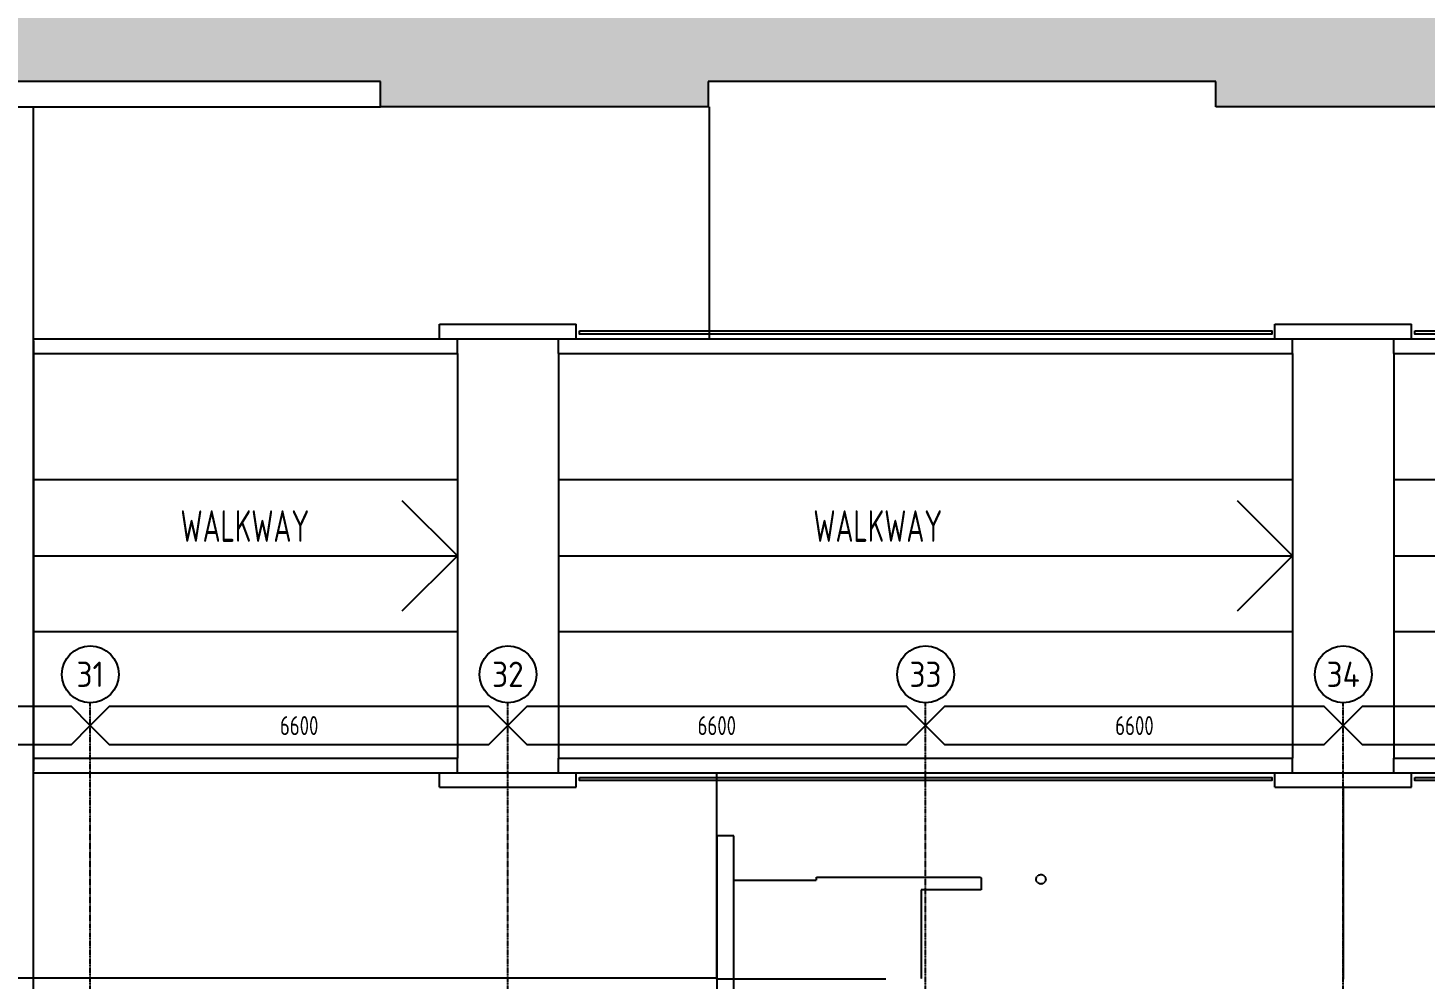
# Model space of a CAD drawing. Header units: millimetres. Extents: x -45258 to 103756, y -3540 to 105026.
# Drawn here: x 25188 to 47266, y 26925 to 41964 of the extents above; entities that cross this region are included whole.
import ezdxf
from ezdxf.enums import TextEntityAlignment as Align

# ---------------------------------------------------------------- set-up
doc = ezdxf.new("R2010")
doc.units = ezdxf.units.MM
doc.header["$LTSCALE"] = 0.4
for name, pattern in [('BLD-80-FL-2$0$CENTER', [50.8, 31.75, -6.35, 6.35, -6.35]), ('BLD-80-FL-2$0$DASHED2', [9.525, 6.35, -3.175]), ('BLD-80-FL-2$0$HIDDEN', [0.375, 0.25, -0.125])]:
    doc.linetypes.add(name, pattern=pattern)
for name, color, linetype in [('BLD-80-FL-2$0$FL-EXST-8CO', 8, 'Continuous'), ('BLD-80-FL-2$0$HY-FITT-8CO-EXST', 8, 'Continuous'), ('BLD-80-FL-2$0$SR-METL-8CO-EXST', 8, 'Continuous'), ('BLD-80-FL-2$0$ST-EXST-1CO', 1, 'Continuous'), ('BLD-80-FL-2$0$ST-EXST-7CO', 7, 'Continuous'), ('BLD-80-FL-2$0$ST-GRID-9CE', 9, 'BLD-80-FL-2$0$CENTER'), ('BLD-80-FL-2$0$TX-EXST-6CO', 6, 'Continuous'), ('BLD-80-FL-2$0$TX-GRID-2CO-100', 2, 'Continuous'), ('BLD-80-FL-2$0$TX-MISC-7CO-100', 7, 'Continuous'), ('BLD-80-FL-2$0$WA-MASN-6CO-EXST', 6, 'Continuous'), ('XREF', 8, 'Continuous')]:
    doc.layers.add(name, color=color, linetype=linetype)
doc.layers.add('BLD-80-FL-2$0$SI-BUIL-253CO', color=253, linetype='Continuous', lineweight=25)
doc.styles.add('BLD-80-FL-2$0$ISO3098B', font='isocp2.shx', dxfattribs={"width": 0.8})
doc.styles.add('BLD-80-FL-2$0$Isocp2', font='isocp2.shx')
doc.styles.add('BLD-80-FL-2$0$STANDARD', font='isocp2.shx', dxfattribs={"width": 0.8})
doc.dimstyles.new('BLD-80-FL-2$0$GRID-DIMS-100', dxfattribs={"dimtxt": 300, "dimasz": 100, "dimexe": 3, "dimexo": 1, "dimgap": 0.5, "dimtad": 0, "dimdec": 1, "dimdsep": 46, "dimtxsty": 'BLD-80-FL-2$0$STANDARD', "dimblk": 'BLD-80-FL-2$0$GRID-DIMS', "dimcen": 2.5, "dimdle": 3, "dimse1": 1, "dimse2": 1, "dimsd1": 1, "dimsd2": 1, "dimclrd": 255, "dimclre": 8, "dimclrt": 2, "dimadec": 0, "dimazin": 0, "dimtfac": 1, "dimtdec": 1, "dimtmove": 2, "dimatfit": 3, "dimldrblk": 'BLD-80-FL-2$0$_None', "dimfxl": 3, "dimtolj": 1, "dimtzin": 0, "dimarcsym": 0})

# ---------------------------------------------------------------- blocks, each defined once
blk = doc.blocks.new('*D48')
at = {"layer": 'Defpoints', "color": 0, "transparency": 16777216}
for p in [(46200, 31390), (52800, 31390), (52800, 31390)]:
    blk.add_point(p, dxfattribs=at)
at = {"layer": 'BLD-80-FL-2$0$TX-MISC-7CO-100', "color": 2, "transparency": 16777216, "insert": (49500, 31390), "char_height": 300, "attachment_point": 5, "style": 'BLD-80-FL-2$0$STANDARD'}
blk.add_mtext('\\A1;6600', dxfattribs=at)
blk = doc.blocks.new('BLD-80-FL-2$0$_None')
blk = doc.blocks.new('BLD-80-FL-2$0$GRID-DIMS')
for p in [(-3, 3), (-3, -3)]:
    blk.add_line(p, (0, 0))
blk = doc.blocks.new('*D49')
at = {"layer": 'Defpoints', "color": 0, "transparency": 16777216}
for p in [(39600, 31390), (46200, 31390), (46200, 31390)]:
    blk.add_point(p, dxfattribs=at)
at = {"layer": 'BLD-80-FL-2$0$TX-MISC-7CO-100', "color": 2, "transparency": 16777216, "insert": (42900, 31390), "char_height": 300, "attachment_point": 5, "style": 'BLD-80-FL-2$0$STANDARD'}
blk.add_mtext('\\A1;6600', dxfattribs=at)
blk = doc.blocks.new('*D50')
at = {"layer": 'Defpoints', "color": 0, "transparency": 16777216}
for p in [(33000, 31390), (39600, 31390), (39600, 31390)]:
    blk.add_point(p, dxfattribs=at)
at = {"layer": 'BLD-80-FL-2$0$TX-MISC-7CO-100', "color": 2, "transparency": 16777216, "insert": (36300, 31390), "char_height": 300, "attachment_point": 5, "style": 'BLD-80-FL-2$0$STANDARD'}
blk.add_mtext('\\A1;6600', dxfattribs=at)
blk = doc.blocks.new('*D51')
at = {"layer": 'Defpoints', "color": 0, "transparency": 16777216}
for p in [(26400, 31390), (33000, 31390), (33000, 31390)]:
    blk.add_point(p, dxfattribs=at)
at = {"layer": 'BLD-80-FL-2$0$TX-MISC-7CO-100', "color": 2, "transparency": 16777216, "insert": (29700, 31390), "char_height": 300, "attachment_point": 5, "style": 'BLD-80-FL-2$0$STANDARD'}
blk.add_mtext('\\A1;6600', dxfattribs=at)
blk = doc.blocks.new('*D52')
at = {"layer": 'Defpoints', "color": 0, "transparency": 16777216}
for p in [(19800, 31390), (26400, 31390), (26400, 31390)]:
    blk.add_point(p, dxfattribs=at)
at = {"layer": 'BLD-80-FL-2$0$TX-MISC-7CO-100', "color": 2, "transparency": 16777216, "insert": (23100, 31390), "char_height": 300, "attachment_point": 5, "style": 'BLD-80-FL-2$0$STANDARD'}
blk.add_mtext('\\A1;6600', dxfattribs=at)
blk = doc.blocks.new('BLD-80-FL-2$0$GRID')
blk.add_circle((0, 0), 4.5)
at = {"style": 'BLD-80-FL-2$0$Isocp2'}
blk.add_attdef('AA', text='', height=4, dxfattribs=at).set_placement((0, 0.02), align=Align.MIDDLE)
blk = doc.blocks.new('BLD-80-FL-2', base_point=(226.58, 457.44))
at = {"layer": 'BLD-80-FL-2$0$SI-BUIL-253CO'}
blk.add_hatch(color=256, dxfattribs=at).paths.add_polyline_path([(23123.55, 77073.06), (9254.79, 85376.19), (10148.8, 87209.18), (10755.49, 86913.28), (10878.22, 87164.93), (-2603.68, 93740.5), (-2726.42, 93488.84), (-2052.33, 93160.06), (-2730.07, 91776.88), (-7161.66, 94797.4), (-6824.93, 95487.8), (-6797.96, 95474.65), (-6675.22, 95726.31), (-7834.67, 96291.81), (-7214.37, 97563.6), (-6311.15, 97123.07), (-6223.47, 97302.83), (-8569.27, 98446.95), (-8613.1, 98357.07), (-9777.04, 98924.76), (-9470.18, 99553.91), (-9721.84, 99676.66), (-10692.84, 97685.82), (-23365.84, 103866.85), (-23488.58, 103615.18), (-22881.9, 103319.28), (-23780, 101477.9), (-35572.35, 105483.84), (-37309.34, 101922.48), (-35260.09, 100922.99), (-36145.6, 99107.43), (-39561.02, 100773.24), (-39683.76, 100521.57), (-39166.96, 100269.51), (-39692.27, 99192.45), (-42785.82, 100186.01), (-43730.73, 97243.97), (-43979.29, 97365.2), (-45031.38, 95208.1), (-44472.19, 94935.36), (-44665.3, 94334.1), (-39438.83, 91784.98), (-40545.71, 89515.56), (-41085.27, 89778.71), (-41457.91, 89014.71), (-42521.99, 89533.69), (-42332.44, 89804.67), (-42455.36, 89890.65), (-43659.04, 88169.85), (-43618.07, 88141.19), (-44240.58, 87251.25), (-42831.95, 86265.92), (-42885.2, 86156.73), (-37053, 82077.14), (-37774.34, 80598.18), (-38268.67, 80839.28), (-38391.56, 80587.34), (4539.95, 59648.66), (4539.96, 53900.04), (-27575.04, 53900.02), (-27575.04, 47393.43), (-25375.03, 46575.19), (-25375.03, 43675.01), (-21378.8, 43675.01), (-21828.99, 41725), (-39800.05, 41725), (-39800.05, 41174.99), (-21681.52, 41175), (-21825.1, 40553.11), (-12060.03, 39650.94), (-12060.03, 41175.01), (-8185.03, 41175.02), (-8185.03, 41575.01), (-175.03, 41575.01), (-175.03, 41175), (6147.57, 41175), (6147.57, 40547.6), (13152.38, 40550.01), (13152.38, 41200.01), (13249.97, 41200.01), (13249.97, 41175), (14222.95, 41175), (14222.95, 41314.96), (16126.87, 41314.96), (16126.87, 41174.99), (22962.47, 41175), (22962.47, 41574.99), (30987.47, 41575), (30987.47, 41175), (36162.47, 41175), (36162.47, 41575), (44187.47, 41575), (44187.47, 41175.01), (49362.47, 41175), (49362.47, 41725.01), (57387.47, 41725.02), (57387.47, 41175.02), (62562.47, 41175.02), (62562.47, 41725), (70587.47, 41725), (70587.47, 41175), (74612.47, 41174.99), (83787.47, 41174.98), (83787.47, 41175.05), (87812.47, 41175.05), (87811.33, 41725), (90249.97, 41725.04), (90249.97, 41175.04), (103843.9, 41174.98), (103982.92, 41777.16), (99910.08, 43763.61), (99851.21, 43508.61), (98405.17, 44213.9), (98516.95, 44443.09), (58142.45, 64135), (56650.93, 60809.26), (51860.51, 61915.2), (51974.43, 65119.63), (51879.49, 65123.01), (51929.4, 66527.12, 0.41421356), (50893.27, 67639.64), (47865.09, 67747.29), (47908.63, 68972.07), (39909.85, 72878.16), (30173.51, 73224.29), (30276.54, 76122.46), (27118.53, 76234.73), (27015.5, 73336.56), (22078.62, 73512.06), (22026.82, 73515.57), (21399.01, 73537.22)])
at = {"layer": 'BLD-80-FL-2$0$FL-EXST-8CO'}
for p, q in [((25499.98, 23753.78), (25499.97, 41175)), ((36177.47, 41175), (36177.47, 37505)), ((25499.98, 37475), (25499.98, 30675)), ((32199.97, 37275.01), (32199.98, 30875.01)), ((32199.97, 37275), (32199.98, 30875)), ((33799.97, 37275.01), (33799.98, 30875.01)), ((33799.97, 37275), (33799.98, 30875)), ((45399.97, 37275.02), (45399.98, 30875.02)), ((45399.97, 37275), (45399.98, 30875)), ((46999.97, 37275.02), (46999.98, 30875.02)), ((46999.97, 37275), (46999.98, 30875)), ((32199.97, 35275), (25499.97, 35275)), ((45399.97, 35275), (33799.97, 35275)), ((58599.97, 35275), (46999.97, 35275)), ((31324.75, 34950.21), (32199.98, 34074.95)), ((44524.75, 34950.22), (45399.98, 34074.96)), ((25499.97, 34075), (32199.97, 34074.95)), ((32199.98, 34074.95), (31324.75, 33199.72)), ((33799.97, 34074.95), (45399.97, 34074.96)), ((45399.98, 34074.96), (44524.75, 33199.73)), ((46999.97, 34074.96), (58599.97, 34074.97)), ((32199.98, 32875), (25499.98, 32875)), ((45399.98, 32875), (33799.98, 32875)), ((58599.98, 32875), (46999.98, 32875))]:
    blk.add_line(p, q, dxfattribs=at)
for points in [[(25499.98, 27345), (25499.97, 41175)], [(38969.98, 27380.02), (36299.98, 27380.02), (36299.98, 30655)]]:
    blk.add_lwpolyline(points, dxfattribs=at)
at = {"layer": 'BLD-80-FL-2$0$FL-EXST-8CO', "linetype": 'BLD-80-FL-2$0$DASHED2'}
blk.add_circle((41422.03, 28960.6), 75, dxfattribs=at)
at = {"layer": 'BLD-80-FL-2$0$HY-FITT-8CO-EXST'}
blk.add_line((46199.98, 30435.01), (46199.98, 27380.03), dxfattribs=at)
at = {"layer": 'BLD-80-FL-2$0$SR-METL-8CO-EXST'}
for points in [[(34129.97, 37630), (45069.97, 37630.01), (45069.97, 37580.01), (34129.97, 37580)], [(47329.97, 37630), (58269.97, 37630.01), (58269.97, 37580.01), (47329.97, 37580)], [(34129.98, 30570), (45069.98, 30570.01), (45069.98, 30520.01), (34129.98, 30520)], [(47329.98, 30570), (58269.98, 30570.01), (58269.98, 30520.01), (47329.98, 30520)]]:
    blk.add_lwpolyline(points, close=True, dxfattribs=at)
at = {"layer": 'BLD-80-FL-2$0$ST-EXST-1CO', "linetype": 'Continuous'}
for p, q in [((30987.47, 41575), (22962.47, 41574.99)), ((30987.47, 41175), (30987.47, 41575)), ((44187.47, 41575), (36162.47, 41575)), ((36162.47, 41575), (36162.47, 41175)), ((44187.47, 41175.01), (44187.47, 41575)), ((36162.47, 41175), (30987.47, 41175)), ((49362.47, 41175), (44187.47, 41175.01))]:
    blk.add_line(p, q, dxfattribs=at)
at = {"layer": 'BLD-80-FL-2$0$ST-EXST-7CO', "linetype": 'BLD-80-FL-2$0$HIDDEN', "ltscale": 100}
for p, q in [((20599.99, 41175), (30987.47, 41175.01)), ((36569.98, 28945), (37874.98, 28945)), ((37874.98, 28945), (37875.86, 28995)), ((37875.86, 28995), (40474.99, 28993.84)), ((40474.99, 28993.84), (40477.43, 28795)), ((40477.43, 28795), (39529.97, 28795)), ((40474.98, 28795), (39529.97, 28795)), ((39529.97, 28795), (39529.98, 27385)), ((16599.98, 27400), (36299.98, 27400.02))]:
    blk.add_line(p, q, dxfattribs=at)
blk.add_lwpolyline([(36299.98, 25660), (36569.98, 25660), (36569.98, 29645), (36299.98, 29645)], close=True, dxfattribs=at)
at = {"layer": 'BLD-80-FL-2$0$ST-GRID-9CE'}
for p, q in [((26400, -2523.99), (26399.98, 31750)), ((33000, -2523.99), (32999.97, 31750)), ((39600, -2523.99), (39599.97, 31750)), ((46200, -2523.99), (46199.97, 31750))]:
    blk.add_line(p, q, dxfattribs=at)
at = {"layer": 'BLD-80-FL-2$0$TX-MISC-7CO-100'}
for p, q in [((26100, 31690.06), (20100, 31690.06)), ((26400, 31390.06), (26100, 31690.06)), ((26700, 31690.07), (26400, 31390.07)), ((32700, 31690.07), (26700, 31690.07)), ((33000, 31390.07), (32700, 31690.07)), ((33300, 31690.07), (33000, 31390.07)), ((39300, 31690.07), (33300, 31690.07)), ((39600, 31390.07), (39300, 31690.07)), ((39900, 31690.07), (39600, 31390.07)), ((45900, 31690.07), (39900, 31690.07)), ((46200, 31390.07), (45900, 31690.07)), ((46500, 31690.08), (46200, 31390.08)), ((52500, 31690.08), (46500, 31690.08)), ((26100, 31090.06), (26400, 31390.06)), ((26400, 31390.07), (26700, 31090.07)), ((32700, 31090.07), (33000, 31390.07)), ((33000, 31390.07), (33300, 31090.07)), ((39300, 31090.07), (39600, 31390.07)), ((39600, 31390.07), (39900, 31090.07)), ((45900, 31090.07), (46200, 31390.07)), ((46200, 31390.08), (46500, 31090.08)), ((20100, 31090.06), (26100, 31090.06)), ((26700, 31090.07), (32700, 31090.07)), ((33300, 31090.07), (39300, 31090.07)), ((39900, 31090.07), (45900, 31090.07)), ((46500, 31090.08), (52500, 31090.08))]:
    blk.add_line(p, q, dxfattribs=at)
at = {"layer": 'BLD-80-FL-2$0$WA-MASN-6CO-EXST'}
for p, q in [((31919.97, 37735.01), (34079.97, 37735)), ((31919.97, 37505.01), (31919.97, 37735.01)), ((34079.97, 37505), (34079.97, 37735)), ((45119.97, 37735), (47279.97, 37734.99)), ((45119.97, 37505), (45119.97, 37735)), ((47279.97, 37504.99), (47279.97, 37734.99)), ((25499.97, 37505), (32199.97, 37505.01)), ((25499.97, 37275), (25499.97, 37505)), ((31919.97, 37505.01), (34079.97, 37505)), ((32199.97, 37275.01), (32199.97, 37505.01)), ((33799.97, 37505), (45399.97, 37505)), ((33799.97, 37275), (33799.97, 37505)), ((45119.97, 37505), (47279.97, 37504.99)), ((45399.97, 37275), (45399.97, 37505)), ((46999.97, 37505), (58599.97, 37505)), ((46999.97, 37275), (46999.97, 37505)), ((25499.97, 37275), (32199.97, 37275.01)), ((33799.97, 37275), (45399.97, 37275)), ((46999.97, 37275), (58599.97, 37275)), ((25499.98, 30875), (32199.98, 30875.01)), ((25499.98, 30645), (25499.98, 30875)), ((32199.98, 30645.01), (32199.98, 30875.01)), ((33799.98, 30875), (45399.98, 30875)), ((33799.98, 30645), (33799.98, 30875)), ((45399.98, 30645), (45399.98, 30875)), ((46999.98, 30875), (58599.98, 30875)), ((46999.98, 30645), (46999.98, 30875)), ((25499.98, 30645), (32199.98, 30645.01)), ((31919.98, 30645.01), (34079.98, 30645)), ((31919.98, 30415.01), (31919.98, 30645.01)), ((33799.98, 30645), (45399.98, 30645)), ((34079.98, 30415), (34079.98, 30645)), ((45119.98, 30645.01), (47279.98, 30645)), ((45119.98, 30415.01), (45119.98, 30645.01)), ((46999.98, 30645), (58599.98, 30645)), ((47279.98, 30415), (47279.98, 30645)), ((31919.98, 30415.01), (34079.98, 30415)), ((45119.98, 30415.01), (47279.98, 30415))]:
    blk.add_line(p, q, dxfattribs=at)
at = {"layer": 'BLD-80-FL-2$0$TX-GRID-2CO-100'}
ref = blk.add_blockref('BLD-80-FL-2$0$GRID', (26400, 32200), dxfattribs=dict(at, xscale=100, yscale=100, zscale=100))
ref.add_attrib('AA', '31', dxfattribs={"layer": '0', "height": 400, "style": 'BLD-80-FL-2$0$Isocp2'}).set_placement((26398.31, 32201.93), align=Align.MIDDLE)
ref = blk.add_blockref('BLD-80-FL-2$0$GRID', (33000, 32200), dxfattribs=dict(at, xscale=100, yscale=100, zscale=100))
ref.add_attrib('AA', '32', dxfattribs={"layer": '0', "height": 400, "style": 'BLD-80-FL-2$0$Isocp2'}).set_placement((32998.31, 32201.93), align=Align.MIDDLE)
ref = blk.add_blockref('BLD-80-FL-2$0$GRID', (39600, 32200), dxfattribs=dict(at, xscale=100, yscale=100, zscale=100))
ref.add_attrib('AA', '33', dxfattribs={"layer": '0', "height": 400, "style": 'BLD-80-FL-2$0$Isocp2'}).set_placement((39598.31, 32201.93), align=Align.MIDDLE)
ref = blk.add_blockref('BLD-80-FL-2$0$GRID', (46200, 32200), dxfattribs=dict(at, xscale=100, yscale=100, zscale=100))
ref.add_attrib('AA', '34', dxfattribs={"layer": '0', "height": 400, "style": 'BLD-80-FL-2$0$Isocp2'}).set_placement((46198.31, 32201.93), align=Align.MIDDLE)
at = {"layer": 'BLD-80-FL-2$0$TX-EXST-6CO', "linetype": 'Continuous', "style": 'BLD-80-FL-2$0$ISO3098B', "width": 0.7}
for p in [(27824.55, 34545.18), (37826.29, 34545.19)]:
    blk.add_text('WALKWAY', height=500, rotation=0.00005, dxfattribs=at).set_placement(p, align=Align.MIDDLE_LEFT)
at = {"layer": 'BLD-80-FL-2$0$TX-MISC-7CO-100'}
for base, p1, p2, picture, middle in [((26400, 31390.06), (19800, 31390.06), (26400, 31390.06), '*D52', (23100, 31390.06)), ((33000, 31390.07), (26400, 31390.07), (33000, 31390.07), '*D51', (29700, 31390.07)), ((39600, 31390.07), (33000, 31390.07), (39600, 31390.07), '*D50', (36300, 31390.07)), ((46200, 31390.07), (39600, 31390.07), (46200, 31390.07), '*D49', (42900, 31390.07)), ((52800, 31390.08), (46200, 31390.08), (52800, 31390.08), '*D48', (49500, 31390.08))]:
    dim = blk.add_linear_dim(base=base, p1=p1, p2=p2, dimstyle='BLD-80-FL-2$0$GRID-DIMS-100', dxfattribs=at)
    dim.commit()
    dim.dimension.update_dxf_attribs({"geometry": picture, "text_midpoint": middle})

msp = doc.modelspace()

# ---------------------------------------------------------------- block references
at = {"layer": 'XREF'}
msp.add_blockref('BLD-80-FL-2', (0, 0), dxfattribs=at)

doc.saveas('drawing.dxf')
